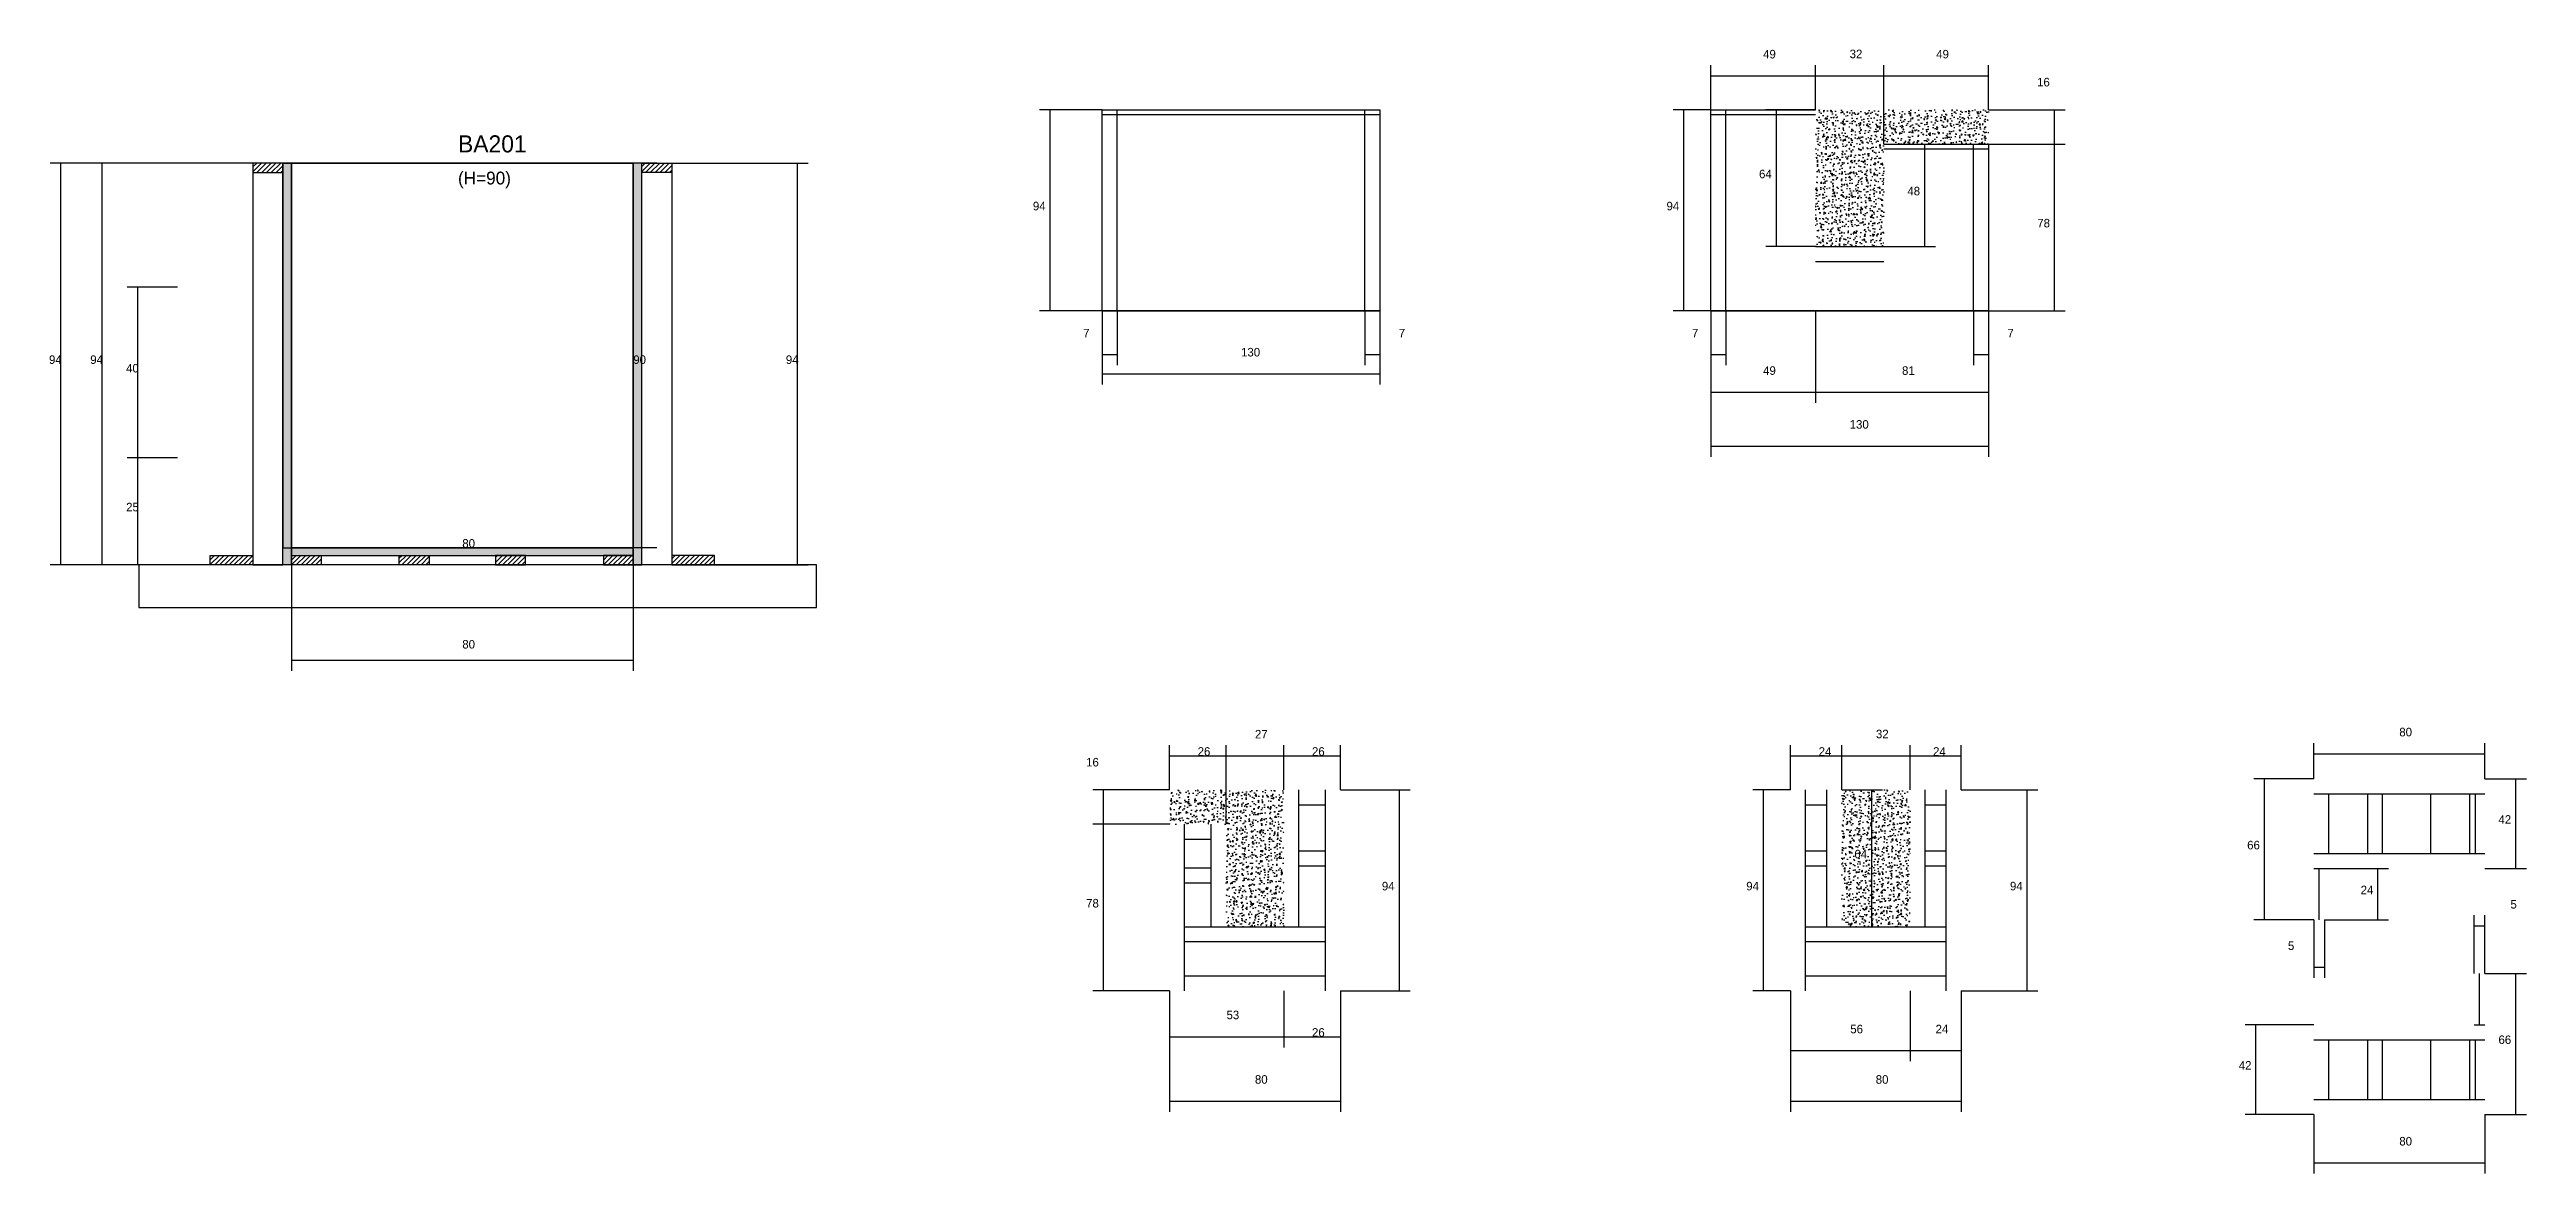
# Model space of a CAD drawing. Header units: metres. Extents: x 7611 to 8770, y 2931 to 3457.
import ezdxf

# ---------------------------------------------------------------- set-up
doc = ezdxf.new("R2010")
doc.units = ezdxf.units.M
for name, color, linetype in [('CONCRETO', 251, 'Continuous'), ('COTA', 241, 'Continuous'), ('Hachura', 253, 'Continuous'), ('Madeira', 126, 'Continuous'), ('Painéis', 200, 'Continuous'), ('SARR_2.2x7', 40, 'Continuous'), ('SARR_EDITAR', 141, 'Continuous'), ('Texto Seção', 7, 'Continuous')]:
    doc.layers.add(name, color=color, linetype=linetype)

msp = doc.modelspace()

# ---------------------------------------------------------------- hatches: boundary and pattern name
at = {"layer": 'COTA'}
h = msp.add_hatch(dxfattribs=at)
h.set_pattern_fill('AR-CONC', scale=0.03)
h.paths.add_polyline_path([(8469.5, 3413.2), (8518.5, 3413.2), (8518.5, 3429.2), (8437.5, 3429.2), (8437.5, 3365.2), (8469.5, 3365.2)])
h = msp.add_hatch(dxfattribs=at)
h.set_pattern_fill('AR-CONC', scale=0.03)
h.paths.add_polyline_path([(8161.7, 3094.9), (8135.2, 3094.9), (8135.2, 3094.9), (8135.2, 3110.9), (8135.2, 3110.9), (8188.7, 3110.9), (8188.7, 3110.9), (8188.7, 3046.9), (8188.7, 3046.9), (8161.7, 3046.9), (8161.7, 3046.9), (8161.7, 3094.9)])
h = msp.add_hatch(dxfattribs=at)
h.set_pattern_fill('AR-CONC', scale=0.03)
h.paths.add_polyline_path([(8481.8, 3046.9), (8481.8, 3110.9), (8481.8, 3110.9), (8449.8, 3110.9), (8449.8, 3110.9), (8449.8, 3046.9), (8449.8, 3046.9), (8481.8, 3046.9)])
at = {"layer": 'Hachura'}
h = msp.add_hatch(dxfattribs=at)
h.set_pattern_fill('ANSI31', scale=0.5)
h.paths.add_polyline_path([(7720.3, 3399.9), (7720.3, 3404.3), (7720.3, 3404.3), (7706.3, 3404.3), (7706.3, 3404.3), (7706.3, 3399.9), (7706.3, 3399.9), (7720.3, 3399.9)])
h = msp.add_hatch(color=8, dxfattribs=at)
h.dxf.hatch_style = 1
h.paths.add_polyline_path([(7720.3, 3404.3), (7724.3, 3404.3), (7724.3, 3404.3), (7724.3, 3216.3), (7724.3, 3216.3), (7720.3, 3216.3), (7720.3, 3216.3), (7720.3, 3404.3)])
h = msp.add_hatch(color=8, dxfattribs=at)
h.dxf.hatch_style = 1
h.paths.add_polyline_path([(7888.3, 3404.3), (7884.3, 3404.3), (7884.3, 3404.3), (7884.3, 3216.3), (7884.3, 3216.3), (7888.3, 3216.3), (7888.3, 3216.3), (7888.3, 3404.3)])
h = msp.add_hatch(dxfattribs=at)
h.set_pattern_fill('ANSI31', scale=0.5)
h.paths.add_polyline_path([(7888.3, 3399.9), (7888.3, 3404.3), (7888.3, 3404.3), (7902.3, 3404.3), (7902.3, 3404.3), (7902.3, 3399.9), (7902.3, 3399.9), (7888.3, 3399.9)])
h = msp.add_hatch(color=8, dxfattribs=at)
h.dxf.hatch_style = 1
h.paths.add_polyline_path([(7884.3, 3220.7), (7884.3, 3224.3), (7884.3, 3224.3), (7724.3, 3224.3), (7724.3, 3224.3), (7724.3, 3220.7), (7724.3, 3220.7), (7884.3, 3220.7)])
h = msp.add_hatch(dxfattribs=at)
h.set_pattern_fill('ANSI31', scale=0.5)
h.paths.add_polyline_path([(7686.3, 3216.3), (7686.3, 3220.7), (7686.3, 3220.7), (7706.3, 3220.7), (7706.3, 3220.7), (7706.3, 3216.3), (7706.3, 3216.3), (7686.3, 3216.3)])
h = msp.add_hatch(dxfattribs=at)
h.set_pattern_fill('ANSI31', scale=0.5)
h.paths.add_polyline_path([(7724.3, 3216.3), (7724.3, 3220.7), (7724.3, 3220.7), (7738.3, 3220.7), (7738.3, 3220.7), (7738.3, 3216.3), (7738.3, 3216.3), (7724.3, 3216.3)])
h = msp.add_hatch(dxfattribs=at)
h.set_pattern_fill('ANSI31', scale=0.5)
h.paths.add_polyline_path([(7774.8, 3216.3), (7774.8, 3220.7), (7774.8, 3220.7), (7788.8, 3220.7), (7788.8, 3220.7), (7788.8, 3216.3), (7788.8, 3216.3), (7774.8, 3216.3)])
h = msp.add_hatch(dxfattribs=at)
h.set_pattern_fill('ANSI31', scale=0.5)
h.paths.add_polyline_path([(7833.8, 3216.3), (7833.8, 3220.7), (7833.8, 3220.7), (7819.8, 3220.7), (7819.8, 3220.7), (7819.8, 3216.3), (7819.8, 3216.3), (7833.8, 3216.3)])
h = msp.add_hatch(dxfattribs=at)
h.set_pattern_fill('ANSI31', scale=0.5)
h.paths.add_polyline_path([(7884.3, 3216.3), (7884.3, 3220.7), (7884.3, 3220.7), (7870.3, 3220.7), (7870.3, 3220.7), (7870.3, 3216.3), (7870.3, 3216.3), (7884.3, 3216.3)])
h = msp.add_hatch(dxfattribs=at)
h.set_pattern_fill('ANSI31', scale=0.5)
h.paths.add_polyline_path([(7922.3, 3216.3), (7922.3, 3220.7), (7922.3, 3220.7), (7902.3, 3220.7), (7902.3, 3220.7), (7902.3, 3216.3), (7902.3, 3216.3), (7922.3, 3216.3)])

# ---------------------------------------------------------------- linework, layer by layer
at = {"layer": 'CONCRETO'}
for points in [[(7720.3, 3404.3), (7720.3, 3404.3), (7884.3, 3404.3), (7884.3, 3380.3), (7884.3, 3380.3), (7884.3, 3224.3), (7724.3, 3224.3), (7724.3, 3404.3)], [(7720.3, 3224.3), (7884.3, 3224.3), (7884.3, 3404.3), (7720.3, 3404.3)]]:
    msp.add_lwpolyline(points, close=True, dxfattribs=at)
at = {"layer": 'COTA'}
for p, q in [((8388.5, 3429.2), (8388.5, 3450.2)), ((8388.5, 3445.2), (8437.5, 3445.2)), ((8437.5, 3429.2), (8437.5, 3450.2)), ((8437.5, 3429.2), (8437.5, 3450.2)), ((8437.5, 3445.2), (8469.5, 3445.2)), ((8469.5, 3413.2), (8469.5, 3450.2)), ((8469.5, 3413.2), (8469.5, 3450.2)), ((8469.5, 3445.2), (8518.5, 3445.2)), ((8518.5, 3429.2), (8518.5, 3450.2)), ((8103.7, 3429.2), (8074.4, 3429.2)), ((8079.4, 3335.2), (8079.4, 3429.2)), ((8388.5, 3429.2), (8370.9, 3429.2)), ((8375.9, 3335.2), (8375.9, 3429.2)), ((8437.5, 3429.2), (8414.2, 3429.2)), ((8419.2, 3365.2), (8419.2, 3429.2)), ((8518.5, 3429.2), (8554.3, 3429.2)), ((8549.3, 3413.2), (8549.3, 3429.2)), ((8469.5, 3413.2), (8493.6, 3413.2)), ((8488.6, 3365.2), (8488.6, 3413.2)), ((8518.5, 3413.2), (8554.3, 3413.2)), ((8518.5, 3413.2), (8554.3, 3413.2)), ((8549.3, 3335.2), (8549.3, 3413.2)), ((7720.3, 3404.3), (7611.4, 3404.3)), ((7616.4, 3216.3), (7616.4, 3404.3)), ((7720.3, 3404.3), (7630.7, 3404.3)), ((7635.7, 3216.3), (7635.7, 3404.3)), ((7895.3, 3404.3), (7879.3, 3404.3)), ((7884.3, 3224.3), (7884.3, 3404.3)), ((7902.3, 3404.3), (7966.2, 3404.3)), ((7961.2, 3216.3), (7961.2, 3404.3)), ((8437.5, 3365.2), (8414.2, 3365.2)), ((8469.5, 3365.2), (8493.6, 3365.2)), ((7671, 3346.3), (7647.5, 3346.3)), ((7652.5, 3266.3), (7652.5, 3346.3)), ((8103.7, 3335.2), (8074.4, 3335.2)), ((8103.7, 3335.2), (8103.7, 3300.6)), ((8103.7, 3335.2), (8103.7, 3309.7)), ((8110.7, 3335.2), (8110.7, 3309.7)), ((8226.7, 3335.2), (8226.7, 3309.7)), ((8233.7, 3335.2), (8233.7, 3300.6)), ((8233.7, 3335.2), (8233.7, 3309.7)), ((8388.5, 3335.2), (8370.9, 3335.2)), ((8388.5, 3335.2), (8388.5, 3266.8)), ((8388.5, 3335.2), (8388.5, 3309.7)), ((8388.5, 3335.2), (8388.5, 3292.1)), ((8395.5, 3335.2), (8395.5, 3309.7)), ((8437.5, 3335.2), (8437.5, 3292.1)), ((8437.5, 3335.2), (8437.5, 3292.1)), ((8511.5, 3335.2), (8511.5, 3309.7)), ((8518.5, 3335.2), (8518.5, 3266.8)), ((8518.5, 3335.2), (8518.5, 3309.7)), ((8518.5, 3335.2), (8554.3, 3335.2)), ((8518.5, 3335.2), (8518.5, 3292.1)), ((8103.7, 3314.7), (8110.7, 3314.7)), ((8103.7, 3305.6), (8233.7, 3305.6)), ((8226.7, 3314.7), (8233.7, 3314.7)), ((8388.5, 3314.7), (8395.5, 3314.7)), ((8511.5, 3314.7), (8518.5, 3314.7)), ((8388.5, 3297.1), (8437.5, 3297.1)), ((8437.5, 3297.1), (8518.5, 3297.1)), ((8388.5, 3271.8), (8518.5, 3271.8)), ((7671, 3266.3), (7647.5, 3266.3)), ((7671, 3266.3), (7647.5, 3266.3)), ((7652.5, 3216.3), (7652.5, 3266.3)), ((7724.3, 3216.3), (7724.3, 3229.3)), ((7724.3, 3224.3), (7884.3, 3224.3)), ((7895.3, 3224.3), (7879.3, 3224.3)), ((7884.3, 3216.3), (7884.3, 3229.3)), ((7690.7, 3216.3), (7611.4, 3216.3)), ((7690.7, 3216.3), (7630.7, 3216.3)), ((7671, 3216.3), (7647.5, 3216.3)), ((7724.3, 3216.3), (7724.3, 3166.6)), ((7884.3, 3216.3), (7884.3, 3166.6)), ((7917.9, 3216.3), (7966.2, 3216.3)), ((7724.3, 3171.6), (7884.3, 3171.6)), ((8135.2, 3110.9), (8135.2, 3131.9)), ((8161.7, 3094.9), (8161.7, 3131.9)), ((8161.7, 3094.9), (8161.7, 3131.9)), ((8188.7, 3110.9), (8188.7, 3131.9)), ((8188.7, 3110.9), (8188.7, 3131.9)), ((8215.2, 3110.9), (8215.2, 3131.9)), ((8425.8, 3110.9), (8425.8, 3131.9)), ((8449.8, 3110.9), (8449.8, 3131.9)), ((8449.8, 3110.9), (8449.8, 3131.9)), ((8481.8, 3110.9), (8481.8, 3131.9)), ((8481.8, 3110.9), (8481.8, 3131.9)), ((8505.7, 3110.9), (8505.7, 3131.9)), ((8670.7, 3116.1), (8670.7, 3132.8)), ((8750.7, 3116.1), (8750.7, 3132.8)), ((8135.2, 3126.9), (8161.7, 3126.9)), ((8161.7, 3126.9), (8188.7, 3126.9)), ((8188.7, 3126.9), (8215.2, 3126.9)), ((8425.8, 3126.9), (8449.8, 3126.9)), ((8449.8, 3126.9), (8481.8, 3126.9)), ((8481.8, 3126.9), (8505.7, 3126.9)), ((8670.7, 3127.8), (8750.7, 3127.8)), ((8135.2, 3110.9), (8099.3, 3110.9)), ((8104.3, 3094.9), (8104.3, 3110.9)), ((8215.2, 3110.9), (8247.8, 3110.9)), ((8242.8, 3016.9), (8242.8, 3110.9)), ((8425.8, 3110.9), (8408.2, 3110.9)), ((8413.2, 3016.9), (8413.2, 3110.9)), ((8449.8, 3110.9), (8468.8, 3110.9)), ((8463.8, 3046.9), (8463.8, 3110.9)), ((8505.7, 3110.9), (8541.6, 3110.9)), ((8536.6, 3016.9), (8536.6, 3110.9)), ((8670.7, 3116.1), (8642.6, 3116.1)), ((8647.6, 3050.1), (8647.6, 3116.1)), ((8750.7, 3116.1), (8770.2, 3116.1)), ((8765.2, 3074.1), (8765.2, 3116.1)), ((8135.2, 3094.9), (8099.3, 3094.9)), ((8135.2, 3094.9), (8099.3, 3094.9)), ((8104.3, 3016.9), (8104.3, 3094.9)), ((8675.7, 3074.1), (8705.6, 3074.1)), ((8700.6, 3050.1), (8700.6, 3074.1)), ((8750.7, 3074.1), (8770.2, 3074.1)), ((8670.7, 3050.1), (8642.6, 3050.1)), ((8670.7, 3050.1), (8670.7, 3022.9)), ((8675.7, 3050.1), (8675.7, 3022.9)), ((8675.7, 3050.1), (8705.6, 3050.1)), ((8745.7, 3025), (8745.7, 3052.3)), ((8750.7, 3025), (8750.7, 3052.3)), ((8449.8, 3046.9), (8468.8, 3046.9)), ((8745.7, 3047.3), (8750.7, 3047.3)), ((8670.7, 3027.9), (8675.7, 3027.9)), ((8135.2, 3016.9), (8099.3, 3016.9)), ((8135.2, 3016.9), (8135.2, 2960.3)), ((8135.2, 3016.9), (8135.2, 2990.4)), ((8188.7, 3016.9), (8188.7, 2990.4)), ((8188.7, 3016.9), (8188.7, 2990.4)), ((8215.2, 3016.9), (8215.2, 2960.3)), ((8215.2, 3016.9), (8247.8, 3016.9)), ((8215.2, 3016.9), (8215.2, 2990.4)), ((8425.8, 3016.9), (8408.2, 3016.9)), ((8425.8, 3016.9), (8425.8, 2960.3)), ((8425.8, 3016.9), (8425.8, 2983.9)), ((8481.8, 3016.9), (8481.8, 2983.9)), ((8481.8, 3016.9), (8481.8, 2983.9)), ((8505.7, 3016.9), (8505.7, 2960.3)), ((8505.7, 3016.9), (8541.6, 3016.9)), ((8505.7, 3016.9), (8505.7, 2983.9)), ((8750.7, 3025), (8770.2, 3025)), ((8765.2, 2959), (8765.2, 3025)), ((8135.2, 2995.4), (8188.7, 2995.4)), ((8188.7, 2995.4), (8215.2, 2995.4)), ((8670.7, 3001), (8638.6, 3001)), ((8643.6, 2959), (8643.6, 3001)), ((8425.8, 2988.9), (8481.8, 2988.9)), ((8481.8, 2988.9), (8505.7, 2988.9)), ((8135.2, 2965.3), (8215.2, 2965.3)), ((8425.8, 2965.3), (8505.7, 2965.3)), ((8670.7, 2959), (8638.6, 2959)), ((8670.7, 2959), (8670.7, 2931.4)), ((8750.7, 2959), (8750.7, 2931.4)), ((8750.7, 2959), (8770.2, 2959)), ((8670.7, 2936.4), (8750.7, 2936.4))]:
    msp.add_line(p, q, dxfattribs=at)
at = {"layer": 'Madeira'}
for points in [[(7720.3, 3399.9), (7720.3, 3404.3), (7706.3, 3404.3), (7706.3, 3399.9)], [(7720.3, 3404.3), (7706.3, 3404.3), (7706.3, 3216.3), (7720.3, 3216.3)], [(7888.3, 3399.9), (7888.3, 3404.3), (7902.3, 3404.3), (7902.3, 3399.9)], [(7888.3, 3404.3), (7902.3, 3404.3), (7902.3, 3216.3), (7888.3, 3216.3)], [(7652.9, 3196.3), (7970.1, 3196.3), (7970.1, 3216.3), (7652.9, 3216.3)], [(7686.3, 3216.3), (7686.3, 3220.7), (7706.3, 3220.7), (7706.3, 3216.3)], [(7724.3, 3216.3), (7724.3, 3220.7), (7738.3, 3220.7), (7738.3, 3216.3)], [(7774.8, 3216.3), (7774.8, 3220.7), (7788.8, 3220.7), (7788.8, 3216.3)], [(7833.8, 3216.3), (7833.8, 3220.7), (7819.8, 3220.7), (7819.8, 3216.3)], [(7884.3, 3216.3), (7884.3, 3220.7), (7870.3, 3220.7), (7870.3, 3216.3)], [(7922.3, 3216.3), (7922.3, 3220.7), (7902.3, 3220.7), (7902.3, 3216.3)]]:
    msp.add_lwpolyline(points, close=True, dxfattribs=at)
at = {"layer": 'Painéis'}
for p, q in [((8103.7, 3429.2), (8233.7, 3429.2)), ((8388.5, 3429.2), (8437.5, 3429.2)), ((8469.5, 3413.2), (8518.5, 3413.2)), ((7724.3, 3216.3), (7724.3, 3404.3)), ((7884.3, 3216.3), (7884.3, 3404.3)), ((8437.5, 3365.2), (8469.5, 3365.2)), ((8103.7, 3335.2), (8233.7, 3335.2)), ((8388.5, 3335.2), (8518.5, 3335.2)), ((7724.3, 3224.3), (7884.3, 3224.3)), ((7724.3, 3220.7), (7724.3, 3224.3)), ((7884.3, 3220.7), (7884.3, 3224.3))]:
    msp.add_line(p, q, dxfattribs=at)
for points in [[(8103.7, 3429.2), (8233.7, 3429.2), (8233.7, 3335.2), (8103.7, 3335.2)], [(7720.3, 3404.3), (7724.3, 3404.3), (7724.3, 3216.3), (7720.3, 3216.3)], [(7724.3, 3404.3), (7724.3, 3404.3), (7720.3, 3404.3), (7720.3, 3404.3)], [(7888.3, 3404.3), (7884.3, 3404.3), (7884.3, 3216.3), (7888.3, 3216.3)], [(7884.3, 3220.7), (7884.3, 3224.3), (7724.3, 3224.3), (7724.3, 3220.7)]]:
    msp.add_lwpolyline(points, close=True, dxfattribs=at)
msp.add_lwpolyline([(8518.5, 3413.2), (8518.5, 3335.2), (8388.5, 3335.2), (8388.5, 3429.2), (8437.5, 3429.2)], dxfattribs=at)
at = {"layer": 'SARR_2.2x7'}
for p, q in [((8103.7, 3427), (8233.7, 3427)), ((8110.7, 3335.2), (8110.7, 3429.2)), ((8226.7, 3335.2), (8226.7, 3429.2)), ((8388.5, 3427), (8437.5, 3427)), ((8395.5, 3335.2), (8395.5, 3429.2)), ((8469.5, 3411), (8518.5, 3411)), ((8511.5, 3335.2), (8511.5, 3413.2)), ((8437.5, 3358.2), (8469.5, 3358.2)), ((8195.7, 3046.9), (8195.7, 3110.9)), ((8208.2, 3016.9), (8208.2, 3110.9)), ((8432.8, 3016.9), (8432.8, 3110.9)), ((8442.8, 3046.9), (8442.8, 3110.9)), ((8488.8, 3046.9), (8488.8, 3110.9)), ((8498.7, 3016.9), (8498.7, 3110.9)), ((8670.7, 3109.1), (8750.7, 3109.1)), ((8677.7, 3081.1), (8677.7, 3109.1)), ((8695.9, 3081.1), (8695.9, 3109.1)), ((8702.9, 3081.1), (8702.9, 3109.1)), ((8725.4, 3081.1), (8725.4, 3109.1)), ((8743.7, 3081.1), (8743.7, 3109.1)), ((8746.4, 3081.1), (8746.4, 3109.1)), ((8142.2, 3016.9), (8142.2, 3094.9)), ((8154.7, 3046.9), (8154.7, 3094.9)), ((8195.7, 3103.9), (8208.2, 3103.9)), ((8432.8, 3103.9), (8442.8, 3103.9)), ((8488.8, 3103.9), (8498.7, 3103.9)), ((8142.2, 3087.9), (8154.7, 3087.9)), ((8142.2, 3074.4), (8154.7, 3074.4)), ((8195.7, 3082.4), (8208.2, 3082.4)), ((8195.7, 3075.4), (8208.2, 3075.4)), ((8432.8, 3082.4), (8442.8, 3082.4)), ((8432.8, 3075.4), (8442.8, 3075.4)), ((8488.8, 3082.4), (8498.8, 3082.4)), ((8488.8, 3075.4), (8498.8, 3075.4)), ((8670.7, 3081.1), (8750.7, 3081.1)), ((8142.2, 3067.4), (8154.7, 3067.4)), ((8142.2, 3046.9), (8188.7, 3046.9)), ((8142.2, 3039.9), (8188.7, 3039.9)), ((8188.7, 3046.9), (8208.2, 3046.9)), ((8188.7, 3039.9), (8208.2, 3039.9)), ((8432.8, 3046.9), (8481.8, 3046.9)), ((8432.8, 3039.9), (8481.8, 3039.9)), ((8481.8, 3046.9), (8498.7, 3046.9)), ((8481.8, 3039.9), (8498.7, 3039.9)), ((8142.2, 3023.9), (8188.7, 3023.9)), ((8188.7, 3023.9), (8208.2, 3023.9)), ((8432.8, 3023.9), (8481.8, 3023.9)), ((8481.8, 3023.9), (8498.7, 3023.9)), ((8670.7, 2994), (8750.7, 2994)), ((8677.7, 2966), (8677.7, 2994)), ((8695.9, 2966), (8695.9, 2994)), ((8702.9, 2966), (8702.9, 2994)), ((8725.4, 2966), (8725.4, 2994)), ((8743.7, 2966), (8743.7, 2994)), ((8746.4, 2966), (8746.4, 2994)), ((8670.7, 2966), (8750.7, 2966))]:
    msp.add_line(p, q, dxfattribs=at)
at = {"layer": 'SARR_EDITAR'}
for p, q in [((8670.7, 3074.1), (8675.7, 3074.1)), ((8673.2, 3050.1), (8673.2, 3074.1)), ((8748.2, 3001), (8748.2, 3025)), ((8745.7, 3001), (8750.7, 3001))]:
    msp.add_line(p, q, dxfattribs=at)

# ---------------------------------------------------------------- texts
at = {"layer": 'COTA'}
for s, p in [('49', (8413, 3453.3)), ('32', (8453.5, 3453.4)), ('49', (8494, 3453.3)), ('16', (8541.2, 3440.2)), ('64', (8411.1, 3397.2)), ('94', (8071.3, 3382.2)), ('94', (8367.8, 3382.2)), ('48', (8480.5, 3389.2)), ('78', (8541.3, 3374.2)), ('7', (8094.8, 3322.7)), ('7', (8242.5, 3322.7)), ('7', (8379.7, 3322.7)), ('7', (8527.3, 3322.7)), ('130', (8168.7, 3313.8)), ('94', (7610.9, 3310.3)), ('94', (7630.2, 3310.3)), ('40', (7647, 3306.3)), ('90', (7884.3, 3310.3)), ('94', (7955.7, 3310.3)), ('49', (8413, 3305.2)), ('81', (8478, 3305.2)), ('130', (8453.5, 3280)), ('25', (7647, 3241.3)), ('80', (7804.3, 3224.3)), ('80', (7804.3, 3177.1)), ('26', (8148.4, 3126.9)), ('27', (8175.2, 3135)), ('26', (8201.9, 3126.9)), ('24', (8439, 3126.9)), ('32', (8465.8, 3135.1)), ('24', (8492.5, 3126.9)), ('80', (8710.7, 3136)), ('16', (8096.2, 3121.9)), ('42', (8757.1, 3095.1)), ('66', (8639.5, 3083.1)), ('64', (8455.7, 3078.9)), ('78', (8096.2, 3055.9)), ('94', (8234.6, 3063.9)), ('94', (8405.1, 3063.9)), ('94', (8528.5, 3063.9)), ('24', (8692.6, 3062.1)), ('5', (8762.7, 3055.4)), ('5', (8658.6, 3036)), ('53', (8161.9, 3003.6)), ('26', (8201.9, 2995.4)), ('56', (8453.8, 2997)), ('24', (8493.7, 2997)), ('66', (8757.1, 2992)), ('42', (8635.6, 2980)), ('80', (8175.2, 2973.4)), ('80', (8465.7, 2973.4)), ('80', (8710.7, 2944.5))]:
    msp.add_text(s, height=4, dxfattribs=at).set_placement(p)
at = {"layer": 'Texto Seção'}
for s, height, p in [('BA201', 8, (7802.3, 3409.3)), ('(H=90)', 6, (7802.3, 3394.3))]:
    msp.add_text(s, height=height, dxfattribs=at).set_placement(p)

doc.saveas('drawing.dxf')
